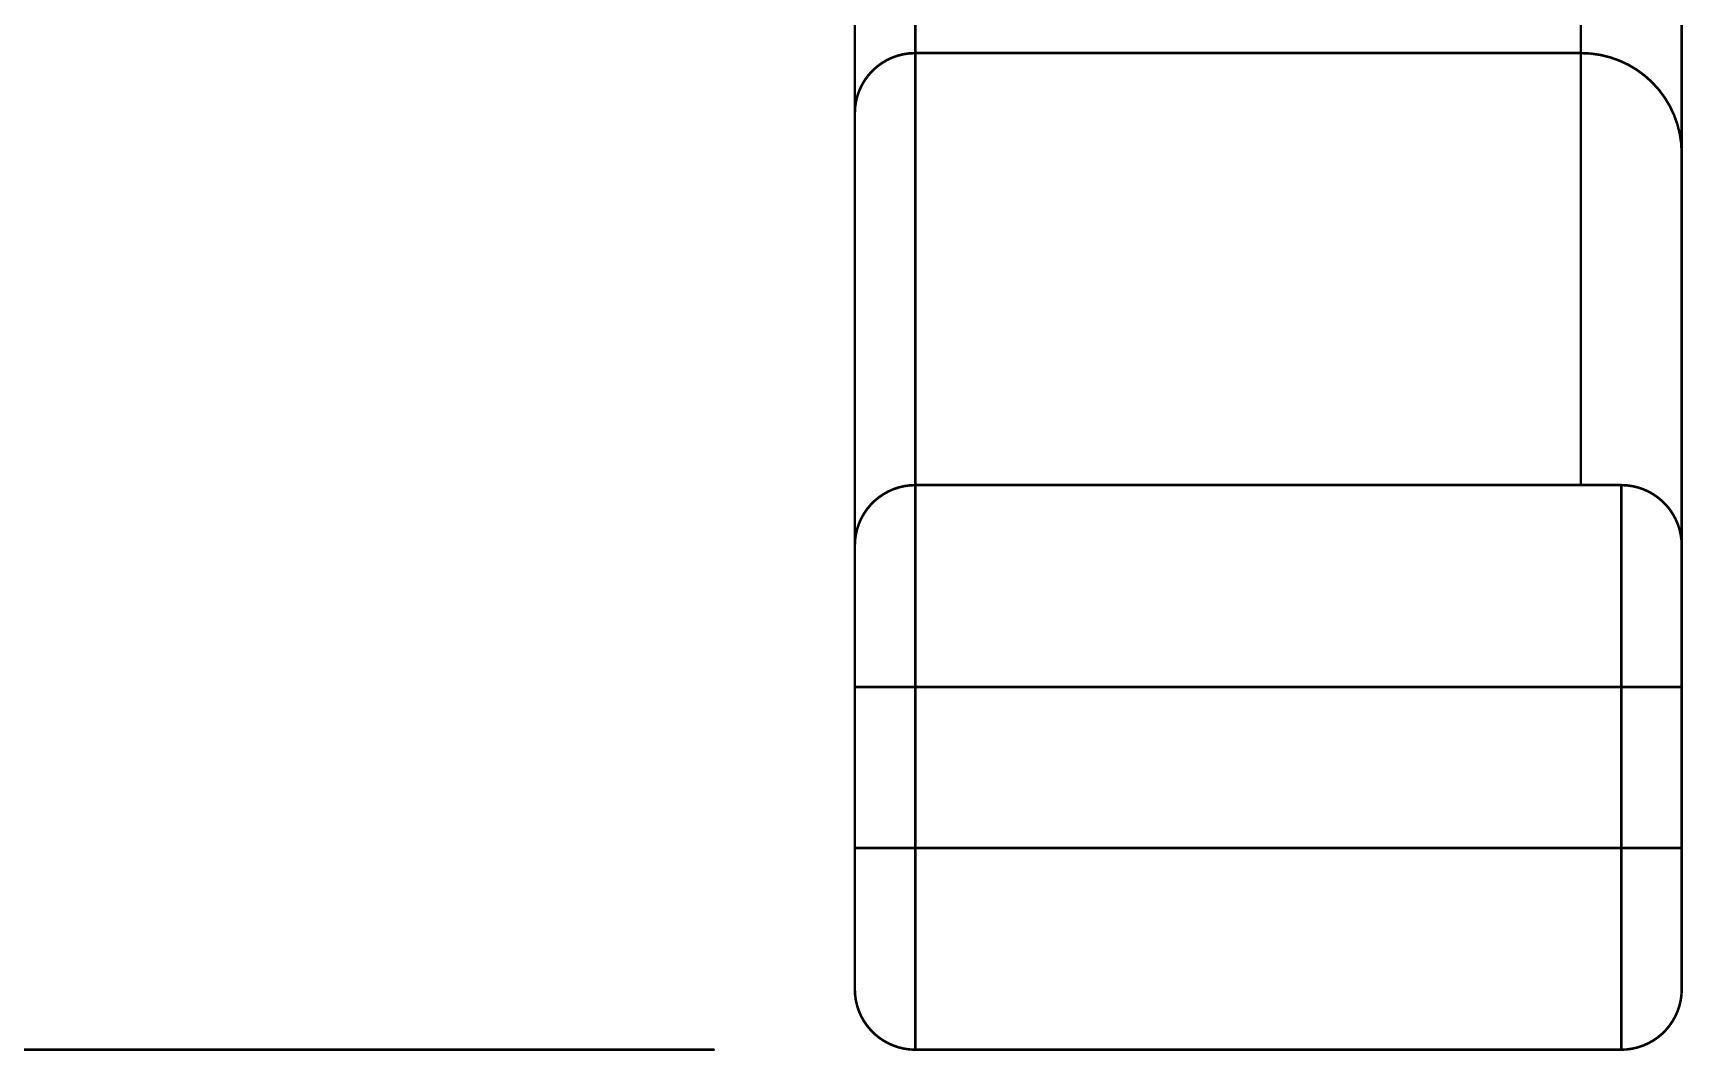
# Model space of a CAD drawing. Header units: inches. Extents: x 0 to 35.2, y -0.7 to 15.9.
# Drawn here: x 33.5913 to 33.9134, y 4.7714 to 4.97 of the extents above; entities that cross this region are included whole.
import ezdxf

# ---------------------------------------------------------------- set-up
doc = ezdxf.new("R2010")
doc.units = ezdxf.units.IN
doc.header["$MEASUREMENT"] = 0
doc.layers.add('Board Outline', color=216, linetype='Continuous')
doc.layers.add('Dimensions', color=6, linetype='Continuous')

msp = doc.modelspace()

# ---------------------------------------------------------------- linework, layer by layer
at = {"layer": 'Board Outline', "const_width": 0.0005}
msp.add_lwpolyline([(33.26944, 4.77169), (33.72415, 4.77169)], dxfattribs=at)
at = {"layer": 'Board Outline', "const_width": 0.00025}
msp.add_lwpolyline([(33.72403, 4.77169, 1), (33.72428, 4.77169, 1)], format="xyb", close=True, dxfattribs=at)
at = {"layer": 'Dimensions', "const_width": 0.0005}
for points in [[(33.91313, 4.94661), (33.91313, 4.99364)], [(33.75171, 4.95442), (33.75171, 4.98577)], [(33.76352, 4.96612), (33.76352, 4.97396)], [(33.89344, 4.96612), (33.89344, 4.97396)], [(33.76352, 4.96612), (33.89344, 4.96612)], [(33.76352, 4.88184), (33.76352, 4.96612)], [(33.89344, 4.88184), (33.89344, 4.96612)], [(33.75171, 4.87003), (33.75171, 4.95442)], [(33.91313, 4.87003), (33.91313, 4.94661)], [(33.76352, 4.84247), (33.76352, 4.88184)], [(33.76352, 4.88184), (33.90132, 4.88184)], [(33.90132, 4.84247), (33.90132, 4.88184)], [(33.75171, 4.84247), (33.75171, 4.87003)], [(33.91313, 4.84247), (33.91313, 4.87003)], [(33.75171, 4.84247), (33.76352, 4.84247)], [(33.75171, 4.81106), (33.75171, 4.84247)], [(33.76352, 4.81106), (33.76352, 4.84247)], [(33.76352, 4.84247), (33.90132, 4.84247)], [(33.90132, 4.81106), (33.90132, 4.84247)], [(33.90132, 4.84247), (33.91313, 4.84247)], [(33.91313, 4.81106), (33.91313, 4.84247)], [(33.75171, 4.81106), (33.76352, 4.81106)], [(33.75171, 4.7835), (33.75171, 4.81106)], [(33.76352, 4.81106), (33.90132, 4.81106)], [(33.76352, 4.77169), (33.76352, 4.81106)], [(33.90132, 4.81106), (33.91313, 4.81106)], [(33.90132, 4.77169), (33.90132, 4.81106)], [(33.91313, 4.7835), (33.91313, 4.81106)], [(33.76352, 4.77169), (33.90132, 4.77169)]]:
    msp.add_lwpolyline(points, dxfattribs=at)
for points in [[(33.75171, 4.95442, -0.414201), (33.76352, 4.96612)], [(33.89344, 4.96612, -0.414201), (33.91313, 4.94661)], [(33.75171, 4.87003, -0.414214), (33.76352, 4.88184)], [(33.90132, 4.88184, -0.414214), (33.91313, 4.87003)], [(33.76352, 4.77169, -0.414214), (33.75171, 4.7835)], [(33.91313, 4.7835, -0.414214), (33.90132, 4.77169)]]:
    msp.add_lwpolyline(points, format="xyb", dxfattribs=at)
at = {"layer": 'Dimensions', "const_width": 0.00025}
for points in [[(33.7634, 4.96612, 1), (33.76365, 4.96612, 1)], [(33.7634, 4.96612, 1), (33.76365, 4.96612, 1)], [(33.7634, 4.96612, 1), (33.76365, 4.96612, 1)], [(33.7634, 4.96612, 1), (33.76365, 4.96612, 1)], [(33.89332, 4.96612, 1), (33.89357, 4.96612, 1)], [(33.89332, 4.96612, 1), (33.89357, 4.96612, 1)], [(33.89332, 4.96612, 1), (33.89357, 4.96612, 1)], [(33.89332, 4.96612, 1), (33.89357, 4.96612, 1)], [(33.75159, 4.95442, 1), (33.75184, 4.95442, 1)], [(33.75159, 4.95442, 1), (33.75184, 4.95442, 1)], [(33.75159, 4.95442, 1), (33.75184, 4.95442, 1)], [(33.913, 4.94661, 1), (33.91325, 4.94661, 1)], [(33.913, 4.94661, 1), (33.91325, 4.94661, 1)], [(33.913, 4.94661, 1), (33.91325, 4.94661, 1)], [(33.7634, 4.88184, 1), (33.76365, 4.88184, 1)], [(33.7634, 4.88184, 1), (33.76365, 4.88184, 1)], [(33.7634, 4.88184, 1), (33.76365, 4.88184, 1)], [(33.7634, 4.88184, 1), (33.76365, 4.88184, 1)], [(33.89332, 4.88184, 1), (33.89357, 4.88184, 1)], [(33.90119, 4.88184, 1), (33.90144, 4.88184, 1)], [(33.90119, 4.88184, 1), (33.90144, 4.88184, 1)], [(33.90119, 4.88184, 1), (33.90144, 4.88184, 1)], [(33.75159, 4.87003, 1), (33.75184, 4.87003, 1)], [(33.75159, 4.87003, 1), (33.75184, 4.87003, 1)], [(33.75159, 4.87003, 1), (33.75184, 4.87003, 1)], [(33.913, 4.87003, 1), (33.91325, 4.87003, 1)], [(33.913, 4.87003, 1), (33.91325, 4.87003, 1)], [(33.913, 4.87003, 1), (33.91325, 4.87003, 1)], [(33.75159, 4.84247, 1), (33.75184, 4.84247, 1)], [(33.75159, 4.84247, 1), (33.75184, 4.84247, 1)], [(33.75159, 4.84247, 1), (33.75184, 4.84247, 1)], [(33.7634, 4.84247, 1), (33.76365, 4.84247, 1)], [(33.7634, 4.84247, 1), (33.76365, 4.84247, 1)], [(33.7634, 4.84247, 1), (33.76365, 4.84247, 1)], [(33.7634, 4.84247, 1), (33.76365, 4.84247, 1)], [(33.90119, 4.84247, 1), (33.90144, 4.84247, 1)], [(33.90119, 4.84247, 1), (33.90144, 4.84247, 1)], [(33.90119, 4.84247, 1), (33.90144, 4.84247, 1)], [(33.90119, 4.84247, 1), (33.90144, 4.84247, 1)], [(33.913, 4.84247, 1), (33.91325, 4.84247, 1)], [(33.913, 4.84247, 1), (33.91325, 4.84247, 1)], [(33.913, 4.84247, 1), (33.91325, 4.84247, 1)], [(33.75159, 4.81106, 1), (33.75184, 4.81106, 1)], [(33.75159, 4.81106, 1), (33.75184, 4.81106, 1)], [(33.75159, 4.81106, 1), (33.75184, 4.81106, 1)], [(33.7634, 4.81106, 1), (33.76365, 4.81106, 1)], [(33.7634, 4.81106, 1), (33.76365, 4.81106, 1)], [(33.7634, 4.81106, 1), (33.76365, 4.81106, 1)], [(33.7634, 4.81106, 1), (33.76365, 4.81106, 1)], [(33.90119, 4.81106, 1), (33.90144, 4.81106, 1)], [(33.90119, 4.81106, 1), (33.90144, 4.81106, 1)], [(33.90119, 4.81106, 1), (33.90144, 4.81106, 1)], [(33.90119, 4.81106, 1), (33.90144, 4.81106, 1)], [(33.913, 4.81106, 1), (33.91325, 4.81106, 1)], [(33.913, 4.81106, 1), (33.91325, 4.81106, 1)], [(33.913, 4.81106, 1), (33.91325, 4.81106, 1)], [(33.75159, 4.7835, 1), (33.75184, 4.7835, 1)], [(33.75159, 4.7835, 1), (33.75184, 4.7835, 1)], [(33.913, 4.7835, 1), (33.91325, 4.7835, 1)], [(33.913, 4.7835, 1), (33.91325, 4.7835, 1)], [(33.7634, 4.77169, 1), (33.76365, 4.77169, 1)], [(33.7634, 4.77169, 1), (33.76365, 4.77169, 1)], [(33.7634, 4.77169, 1), (33.76365, 4.77169, 1)], [(33.90119, 4.77169, 1), (33.90144, 4.77169, 1)], [(33.90119, 4.77169, 1), (33.90144, 4.77169, 1)], [(33.90119, 4.77169, 1), (33.90144, 4.77169, 1)]]:
    msp.add_lwpolyline(points, format="xyb", close=True, dxfattribs=at)

doc.saveas('drawing.dxf')
